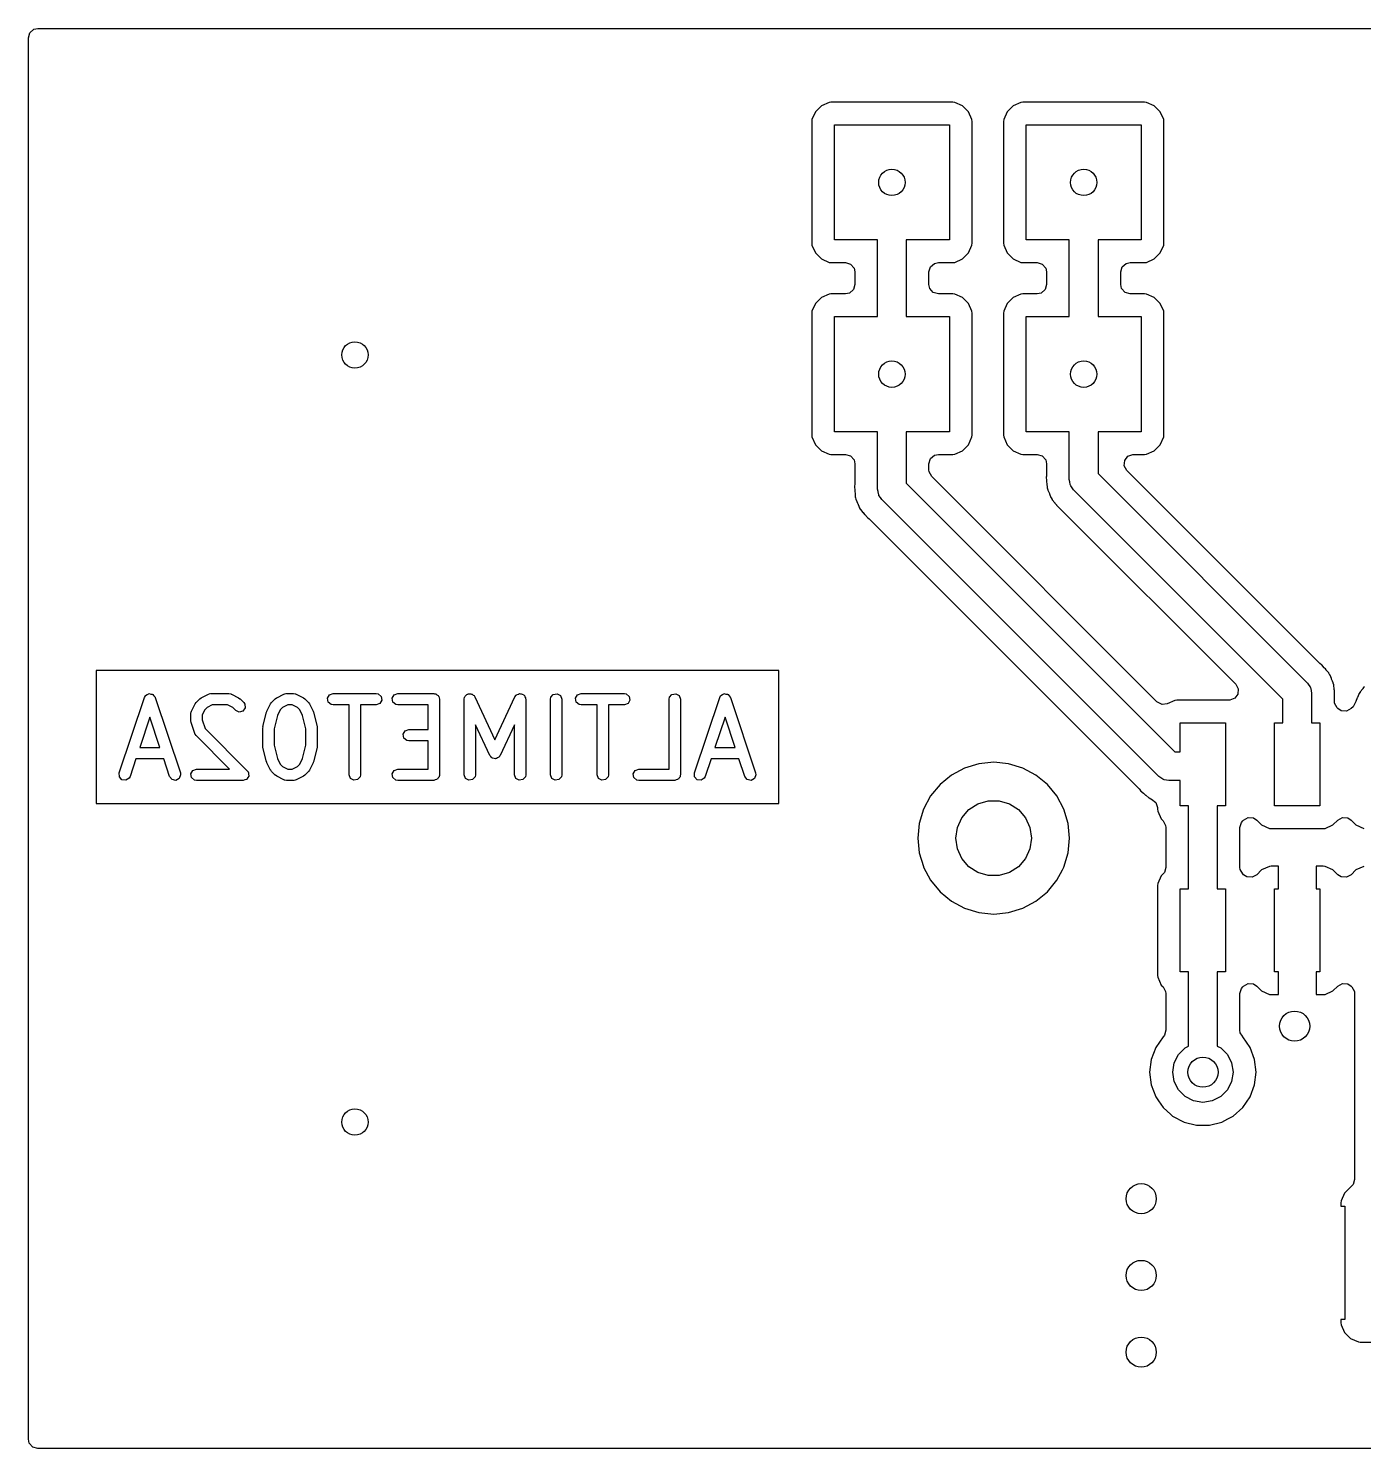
# Model space of a CAD drawing. Extents: x 4.43 to 5.97, y -4.57 to -3.83.
# Drawn here: x 4.43 to 5.126, y -4.57 to -3.83 of the extents above; entities that cross this region are included whole.
import ezdxf

# ---------------------------------------------------------------- set-up
doc = ezdxf.new("R2010")
doc.units = 0
doc.header["$MEASUREMENT"] = 0
doc.layers.add('BLACK', color=7, linetype='CONTINUOUS')

msp = doc.modelspace()

# ---------------------------------------------------------------- linework, layer by layer
at = {"layer": 'BLACK', "linetype": 'CONTINUOUS'}
for p, q in [((4.4297, -3.83459), (4.43048, -3.83195)), ((4.4297, -4.04177), (4.4297, -3.83459)), ((4.43048, -3.83195), (4.43256, -3.83015)), ((4.43256, -3.83015), (4.43459, -3.8297)), ((4.43459, -3.8297), (5.96541, -3.8297)), ((4.84007, -3.8732), (4.83828, -3.87724)), ((4.8432, -3.87007), (4.84007, -3.8732)), ((4.84724, -3.86828), (4.8432, -3.87007)), ((4.84823, -3.86817), (4.84724, -3.86828)), ((4.84724, -3.86828), (4.84724, -3.86828)), ((4.91177, -3.86817), (4.84823, -3.86817)), ((4.84823, -3.86817), (4.84823, -3.86817)), ((4.91276, -3.86828), (4.91177, -3.86817)), ((4.9168, -3.87007), (4.91276, -3.86828)), ((4.91993, -3.8732), (4.9168, -3.87007)), ((4.9168, -3.87007), (4.9168, -3.87007)), ((4.92172, -3.87724), (4.91993, -3.8732)), ((4.94007, -3.8732), (4.93828, -3.87724)), ((4.9432, -3.87007), (4.94007, -3.8732)), ((4.94724, -3.86828), (4.9432, -3.87007)), ((4.94823, -3.86817), (4.94724, -3.86828)), ((4.94724, -3.86828), (4.94724, -3.86828)), ((5.01177, -3.86817), (4.94823, -3.86817)), ((4.94823, -3.86817), (4.94823, -3.86817)), ((5.01276, -3.86828), (5.01177, -3.86817)), ((5.0168, -3.87007), (5.01276, -3.86828)), ((5.01993, -3.8732), (5.0168, -3.87007)), ((5.0168, -3.87007), (5.0168, -3.87007)), ((5.02172, -3.87724), (5.01993, -3.8732)), ((4.83828, -3.87724), (4.83817, -3.87823)), ((4.83817, -3.87823), (4.83817, -3.94177)), ((4.83828, -3.87724), (4.83828, -3.87724)), ((4.85, -3.94), (4.85, -3.88)), ((4.85, -3.88), (4.91, -3.88)), ((4.91, -3.88), (4.91, -3.94)), ((4.92183, -3.87823), (4.92172, -3.87724)), ((4.92172, -3.87724), (4.92172, -3.87724)), ((4.92172, -3.87724), (4.92172, -3.87724)), ((4.92183, -3.94177), (4.92183, -3.87823)), ((4.92183, -3.87823), (4.92183, -3.87823)), ((4.93828, -3.87724), (4.93817, -3.87823)), ((4.93817, -3.87823), (4.93817, -3.94177)), ((4.93828, -3.87724), (4.93828, -3.87724)), ((4.95, -3.94), (4.95, -3.88)), ((4.95, -3.88), (5.01, -3.88)), ((5.01, -3.88), (5.01, -3.94)), ((5.02183, -3.87823), (5.02172, -3.87724)), ((5.02172, -3.87724), (5.02172, -3.87724)), ((5.02172, -3.87724), (5.02172, -3.87724)), ((5.02183, -3.90016), (5.02183, -3.87823)), ((5.02183, -3.87823), (5.02183, -3.87823)), ((5.02183, -3.94177), (5.02183, -3.90016)), ((4.83817, -3.94177), (4.83817, -3.94177)), ((4.83817, -3.94177), (4.83828, -3.94276)), ((4.83828, -3.94276), (4.83828, -3.94276)), ((4.83828, -3.94276), (4.84007, -3.9468)), ((4.84007, -3.9468), (4.84007, -3.9468)), ((4.84007, -3.9468), (4.8432, -3.94993)), ((4.8725, -3.94), (4.85, -3.94)), ((4.8725, -3.98), (4.8725, -3.94)), ((4.91, -3.94), (4.8875, -3.94)), ((4.8875, -3.94), (4.8875, -3.98)), ((4.9168, -3.94993), (4.91993, -3.9468)), ((4.91993, -3.9468), (4.92172, -3.94276)), ((4.92172, -3.94276), (4.92183, -3.94177)), ((4.93817, -3.94177), (4.93817, -3.94177)), ((4.93817, -3.94177), (4.93828, -3.94276)), ((4.93828, -3.94276), (4.93828, -3.94276)), ((4.93828, -3.94276), (4.94007, -3.9468)), ((4.94007, -3.9468), (4.94007, -3.9468)), ((4.94007, -3.9468), (4.9432, -3.94993)), ((4.9725, -3.94), (4.95, -3.94)), ((4.9725, -3.98), (4.9725, -3.94)), ((5.01, -3.94), (4.9875, -3.94)), ((4.9875, -3.94), (4.9875, -3.98)), ((5.0168, -3.94993), (5.01993, -3.9468)), ((5.01993, -3.9468), (5.02172, -3.94276)), ((5.02172, -3.94276), (5.02183, -3.94177)), ((4.8432, -3.94993), (4.84724, -3.95172)), ((4.84724, -3.95172), (4.84823, -3.95183)), ((4.84823, -3.95183), (4.85579, -3.95183)), ((4.85579, -3.95183), (4.85843, -3.95261)), ((4.85843, -3.95261), (4.86023, -3.95468)), ((4.86023, -3.95468), (4.86067, -3.95671)), ((4.89933, -3.95671), (4.90011, -3.95407)), ((4.90011, -3.95407), (4.90218, -3.95227)), ((4.90218, -3.95227), (4.90421, -3.95183)), ((4.90421, -3.95183), (4.91177, -3.95183)), ((4.91177, -3.95183), (4.91276, -3.95172)), ((4.91177, -3.95183), (4.91177, -3.95183)), ((4.91177, -3.95183), (4.91177, -3.95183)), ((4.91177, -3.95183), (4.91177, -3.95183)), ((4.91276, -3.95172), (4.9168, -3.94993)), ((4.91276, -3.95172), (4.91276, -3.95172)), ((4.91276, -3.95172), (4.91276, -3.95172)), ((4.9432, -3.94993), (4.94724, -3.95172)), ((4.94724, -3.95172), (4.94823, -3.95183)), ((4.94823, -3.95183), (4.95579, -3.95183)), ((4.95579, -3.95183), (4.95843, -3.95261)), ((4.95843, -3.95261), (4.96023, -3.95468)), ((4.96023, -3.95468), (4.96067, -3.95671)), ((4.99933, -3.95671), (5.00011, -3.95407)), ((5.00011, -3.95407), (5.00218, -3.95227)), ((5.00218, -3.95227), (5.00421, -3.95183)), ((5.00421, -3.95183), (5.01177, -3.95183)), ((5.01177, -3.95183), (5.01276, -3.95172)), ((5.01177, -3.95183), (5.01177, -3.95183)), ((5.01177, -3.95183), (5.01177, -3.95183)), ((5.01177, -3.95183), (5.01177, -3.95183)), ((5.01276, -3.95172), (5.0168, -3.94993)), ((5.01276, -3.95172), (5.01276, -3.95172)), ((5.01276, -3.95172), (5.01276, -3.95172)), ((4.86067, -3.95671), (4.86067, -3.96329)), ((4.89933, -3.96329), (4.89933, -3.95671)), ((4.96067, -3.95671), (4.96067, -3.96329)), ((4.99933, -3.96329), (4.99933, -3.95671)), ((4.84724, -3.96828), (4.8432, -3.97007)), ((4.84823, -3.96817), (4.84724, -3.96828)), ((4.84724, -3.96828), (4.84724, -3.96828)), ((4.85579, -3.96817), (4.84823, -3.96817)), ((4.84823, -3.96817), (4.84823, -3.96817)), ((4.85782, -3.96773), (4.85579, -3.96817)), ((4.85989, -3.96593), (4.85782, -3.96773)), ((4.86067, -3.96329), (4.85989, -3.96593)), ((4.89977, -3.96532), (4.89933, -3.96329)), ((4.90157, -3.96739), (4.89977, -3.96532)), ((4.90421, -3.96817), (4.90157, -3.96739)), ((4.91177, -3.96817), (4.90421, -3.96817)), ((4.91276, -3.96828), (4.91177, -3.96817)), ((4.91177, -3.96817), (4.91177, -3.96817)), ((4.9168, -3.97007), (4.91276, -3.96828)), ((4.94724, -3.96828), (4.9432, -3.97007)), ((4.94823, -3.96817), (4.94724, -3.96828)), ((4.94724, -3.96828), (4.94724, -3.96828)), ((4.95579, -3.96817), (4.94823, -3.96817)), ((4.94823, -3.96817), (4.94823, -3.96817)), ((4.95782, -3.96773), (4.95579, -3.96817)), ((4.95989, -3.96593), (4.95782, -3.96773)), ((4.96067, -3.96329), (4.95989, -3.96593)), ((4.99977, -3.96532), (4.99933, -3.96329)), ((5.00157, -3.96739), (4.99977, -3.96532)), ((5.00421, -3.96817), (5.00157, -3.96739)), ((5.01177, -3.96817), (5.00421, -3.96817)), ((5.01276, -3.96828), (5.01177, -3.96817)), ((5.01177, -3.96817), (5.01177, -3.96817)), ((5.0168, -3.97007), (5.01276, -3.96828)), ((4.84007, -3.9732), (4.83828, -3.97724)), ((4.8432, -3.97007), (4.84007, -3.9732)), ((4.91993, -3.9732), (4.9168, -3.97007)), ((4.9168, -3.97007), (4.9168, -3.97007)), ((4.92172, -3.97724), (4.91993, -3.9732)), ((4.94007, -3.9732), (4.93828, -3.97724)), ((4.9432, -3.97007), (4.94007, -3.9732)), ((5.01993, -3.9732), (5.0168, -3.97007)), ((5.0168, -3.97007), (5.0168, -3.97007)), ((5.02172, -3.97724), (5.01993, -3.9732)), ((4.83828, -3.97724), (4.83817, -3.97823)), ((4.83817, -3.97823), (4.83817, -4.04177)), ((4.83828, -3.97724), (4.83828, -3.97724)), ((4.85, -4.04), (4.85, -3.98)), ((4.85, -3.98), (4.8725, -3.98)), ((4.8875, -3.98), (4.91, -3.98)), ((4.91, -3.98), (4.91, -4.04)), ((4.92183, -3.97823), (4.92172, -3.97724)), ((4.92172, -3.97724), (4.92172, -3.97724)), ((4.92172, -3.97724), (4.92172, -3.97724)), ((4.92183, -4.04177), (4.92183, -3.97823)), ((4.92183, -3.97823), (4.92183, -3.97823)), ((4.93828, -3.97724), (4.93817, -3.97823)), ((4.93817, -3.97823), (4.93817, -4.04177)), ((4.93828, -3.97724), (4.93828, -3.97724)), ((4.95, -4.04), (4.95, -3.98)), ((4.95, -3.98), (4.9725, -3.98)), ((4.9875, -3.98), (5.01, -3.98)), ((5.01, -3.98), (5.01, -4.04)), ((5.02183, -3.97823), (5.02172, -3.97724)), ((5.02172, -3.97724), (5.02172, -3.97724)), ((5.02172, -3.97724), (5.02172, -3.97724)), ((5.02183, -4.00016), (5.02183, -3.97823)), ((5.02183, -3.97823), (5.02183, -3.97823)), ((5.02183, -4.04177), (5.02183, -4.00016)), ((4.4297, -4.16458), (4.4297, -4.04177)), ((4.83817, -4.04177), (4.83817, -4.04177)), ((4.83817, -4.04177), (4.83828, -4.04276)), ((4.83828, -4.04276), (4.83828, -4.04276)), ((4.83828, -4.04276), (4.84007, -4.0468)), ((4.8725, -4.04), (4.85, -4.04)), ((4.8725, -4.07), (4.8725, -4.04)), ((4.91, -4.04), (4.8875, -4.04)), ((4.8875, -4.04), (4.8875, -4.06689)), ((4.91993, -4.0468), (4.92172, -4.04276)), ((4.92172, -4.04276), (4.92183, -4.04177)), ((4.93817, -4.04177), (4.93817, -4.04177)), ((4.93817, -4.04177), (4.93828, -4.04276)), ((4.93828, -4.04276), (4.93828, -4.04276)), ((4.93828, -4.04276), (4.94007, -4.0468)), ((4.9725, -4.04), (4.95, -4.04)), ((4.9725, -4.065), (4.9725, -4.04)), ((5.01, -4.04), (4.9875, -4.04)), ((4.9875, -4.04), (4.9875, -4.06189)), ((5.01993, -4.0468), (5.02172, -4.04276)), ((5.02172, -4.04276), (5.02183, -4.04177)), ((4.84007, -4.0468), (4.84007, -4.0468)), ((4.84007, -4.0468), (4.8432, -4.04993)), ((4.8432, -4.04993), (4.84724, -4.05172)), ((4.91276, -4.05172), (4.9168, -4.04993)), ((4.9168, -4.04993), (4.91993, -4.0468)), ((4.94007, -4.0468), (4.94007, -4.0468)), ((4.94007, -4.0468), (4.94007, -4.0468)), ((4.94007, -4.0468), (4.9432, -4.04993)), ((4.9432, -4.04993), (4.94724, -4.05172)), ((5.01276, -4.05172), (5.0168, -4.04993)), ((5.0168, -4.04993), (5.01993, -4.0468)), ((4.84724, -4.05172), (4.84823, -4.05183)), ((4.84823, -4.05183), (4.85579, -4.05183)), ((4.85579, -4.05183), (4.85843, -4.05261)), ((4.85843, -4.05261), (4.86023, -4.05468)), ((4.86023, -4.05468), (4.86067, -4.05671)), ((4.86067, -4.05671), (4.86067, -4.0674)), ((4.89933, -4.05671), (4.90011, -4.05407)), ((4.89933, -4.05997), (4.89933, -4.05671)), ((4.90011, -4.05407), (4.90218, -4.05227)), ((4.90218, -4.05227), (4.90421, -4.05183)), ((4.90421, -4.05183), (4.91177, -4.05183)), ((4.91177, -4.05183), (4.91276, -4.05172)), ((4.91177, -4.05183), (4.91177, -4.05183)), ((4.91177, -4.05183), (4.91177, -4.05183)), ((4.91177, -4.05183), (4.91177, -4.05183)), ((4.91276, -4.05172), (4.91276, -4.05172)), ((4.91276, -4.05172), (4.91276, -4.05172)), ((4.94724, -4.05172), (4.94823, -4.05183)), ((4.94823, -4.05183), (4.95579, -4.05183)), ((4.95579, -4.05183), (4.95843, -4.05261)), ((4.95843, -4.05261), (4.96023, -4.05468)), ((4.96023, -4.05468), (4.96067, -4.05671)), ((4.96067, -4.05671), (4.96067, -4.0624)), ((5.00118, -4.05775), (5.00138, -4.05501)), ((5.0025, -4.06016), (5.00118, -4.05775)), ((5.00138, -4.05501), (5.00303, -4.0528)), ((5.00303, -4.0528), (5.00561, -4.05184)), ((5.00561, -4.05184), (5.00595, -4.05183)), ((5.00595, -4.05183), (5.01177, -4.05183)), ((5.01177, -4.05183), (5.01276, -4.05172)), ((5.01177, -4.05183), (5.01177, -4.05183)), ((5.01177, -4.05183), (5.01177, -4.05183)), ((5.01177, -4.05183), (5.01177, -4.05183)), ((5.01276, -4.05172), (5.01276, -4.05172)), ((5.01276, -4.05172), (5.01276, -4.05172)), ((4.89944, -4.06101), (4.89933, -4.05997)), ((4.90076, -4.06342), (4.89944, -4.06101)), ((5.0182, -4.18086), (4.90076, -4.06342)), ((4.96056, -4.06343), (4.96052, -4.06361)), ((4.96052, -4.06361), (4.96052, -4.06361)), ((4.96052, -4.06361), (4.96052, -4.06361)), ((4.96052, -4.06361), (4.96066, -4.0656)), ((4.96067, -4.0624), (4.96056, -4.06343)), ((4.96066, -4.0656), (4.96067, -4.06578)), ((4.96067, -4.06578), (4.96067, -4.06638)), ((4.97278, -4.06623), (4.9725, -4.065)), ((4.9875, -4.06189), (5.0967, -4.17109)), ((5.10322, -4.16088), (5.0025, -4.06016)), ((4.86056, -4.06843), (4.86052, -4.06861)), ((4.86052, -4.06861), (4.86052, -4.06861)), ((4.86052, -4.06861), (4.86052, -4.06861)), ((4.86052, -4.06861), (4.86066, -4.0706)), ((4.86067, -4.0674), (4.86056, -4.06843)), ((4.86066, -4.0706), (4.86067, -4.07078)), ((4.86067, -4.07078), (4.86067, -4.07138)), ((4.86067, -4.07138), (4.86067, -4.07138)), ((4.86067, -4.07138), (4.86076, -4.07198)), ((4.86076, -4.07198), (4.86077, -4.07215)), ((4.86077, -4.07215), (4.86092, -4.07415)), ((4.87278, -4.07123), (4.8725, -4.07)), ((4.87292, -4.07248), (4.87278, -4.07123)), ((4.87315, -4.07284), (4.87292, -4.07248)), ((4.87324, -4.07325), (4.87315, -4.07284)), ((4.87403, -4.07424), (4.87324, -4.07325)), ((4.8875, -4.06689), (5.02757, -4.20696)), ((4.96067, -4.06638), (4.96067, -4.06638)), ((4.96067, -4.06638), (4.96076, -4.06698)), ((4.96076, -4.06698), (4.96077, -4.06715)), ((4.96077, -4.06715), (4.96092, -4.06915)), ((4.96092, -4.06915), (4.96092, -4.06915)), ((4.96092, -4.06915), (4.96098, -4.06932)), ((4.96098, -4.06932), (4.96124, -4.07033)), ((4.96124, -4.07033), (4.96126, -4.0705)), ((4.96126, -4.0705), (4.96209, -4.07232)), ((4.96209, -4.07232), (4.96216, -4.07248)), ((4.96216, -4.07248), (4.96286, -4.07436)), ((4.97292, -4.06748), (4.97278, -4.06623)), ((4.97315, -4.06784), (4.97292, -4.06748)), ((4.97324, -4.06825), (4.97315, -4.06784)), ((4.97403, -4.06924), (4.97324, -4.06825)), ((4.9747, -4.0703), (4.97403, -4.06924)), ((5.08389, -4.1795), (4.9747, -4.0703)), ((4.86092, -4.07415), (4.86092, -4.07415)), ((4.86092, -4.07415), (4.86098, -4.07432)), ((4.86098, -4.07432), (4.86124, -4.07533)), ((4.86124, -4.07533), (4.86126, -4.0755)), ((4.86126, -4.0755), (4.86126, -4.0755)), ((4.86126, -4.0755), (4.86126, -4.0755)), ((4.86126, -4.0755), (4.86129, -4.07556)), ((4.86129, -4.07556), (4.86209, -4.07732)), ((4.86209, -4.07732), (4.86216, -4.07748)), ((4.86216, -4.07748), (4.86286, -4.07936)), ((4.86286, -4.07936), (4.86286, -4.07936)), ((4.86286, -4.07936), (4.86296, -4.0795)), ((4.86296, -4.0795), (4.8635, -4.0804)), ((4.8635, -4.0804), (4.86357, -4.08056)), ((4.86357, -4.08056), (4.86488, -4.08207)), ((4.8747, -4.0753), (4.87403, -4.07424)), ((5.01916, -4.21977), (4.8747, -4.0753)), ((4.96286, -4.07436), (4.96286, -4.07436)), ((4.96286, -4.07436), (4.96296, -4.0745)), ((4.96296, -4.0745), (4.9635, -4.0754)), ((4.9635, -4.0754), (4.96357, -4.07556)), ((4.96357, -4.07556), (4.96488, -4.07707)), ((4.96488, -4.07707), (4.96499, -4.07721)), ((4.96499, -4.07721), (4.96535, -4.07769)), ((4.96535, -4.07769), (4.96535, -4.07769)), ((4.96535, -4.07769), (4.96578, -4.07812)), ((4.96578, -4.07812), (4.9659, -4.07825)), ((4.9659, -4.07825), (4.96721, -4.07976)), ((4.96721, -4.07976), (4.96721, -4.07976)), ((4.96721, -4.07976), (4.96736, -4.07985)), ((4.96736, -4.07985), (4.96817, -4.08051)), ((4.96817, -4.08051), (5.05932, -4.17166)), ((4.86488, -4.08207), (4.86499, -4.08221)), ((4.86499, -4.08221), (4.86535, -4.08269)), ((4.86535, -4.08269), (4.86535, -4.08269)), ((4.86535, -4.08269), (4.86578, -4.08312)), ((4.86578, -4.08312), (4.8659, -4.08325)), ((4.8659, -4.08325), (4.86721, -4.08476)), ((4.86721, -4.08476), (4.86721, -4.08476)), ((4.86721, -4.08476), (4.86736, -4.08485)), ((4.86736, -4.08485), (4.86817, -4.08551)), ((4.86817, -4.08551), (5.00895, -4.22629)), ((5.10403, -4.16154), (5.10322, -4.16088)), ((5.10418, -4.16163), (5.10403, -4.16154)), ((5.10549, -4.16315), (5.10418, -4.16163)), ((5.10418, -4.16163), (5.10418, -4.16163)), ((4.4297, -4.25197), (4.4297, -4.16458)), ((4.82108, -4.16458), (4.4651, -4.16458)), ((4.4651, -4.16458), (4.4651, -4.23387)), ((4.82108, -4.23387), (4.82108, -4.16458)), ((5.10561, -4.16327), (5.10549, -4.16315)), ((5.10604, -4.1637), (5.10561, -4.16327)), ((5.1064, -4.16419), (5.10604, -4.1637)), ((5.10651, -4.16432), (5.1064, -4.16419)), ((5.10782, -4.16584), (5.10651, -4.16432)), ((5.1079, -4.166), (5.10782, -4.16584)), ((5.10782, -4.16584), (5.10782, -4.16584)), ((5.10843, -4.16689), (5.1079, -4.166)), ((5.10853, -4.16703), (5.10843, -4.16689)), ((5.10916, -4.16872), (5.10853, -4.16703)), ((5.10853, -4.16703), (5.10853, -4.16703)), ((5.10923, -4.16891), (5.10916, -4.16872)), ((5.1093, -4.16907), (5.10923, -4.16891)), ((5.10974, -4.17004), (5.1093, -4.16907)), ((4.49163, -4.17713), (4.49243, -4.17664)), ((4.49243, -4.17664), (4.49251, -4.17666)), ((4.49251, -4.17666), (4.49259, -4.17662)), ((4.49259, -4.17662), (4.4935, -4.1768)), ((4.4935, -4.1768), (4.49442, -4.17694)), ((4.49442, -4.17694), (4.49448, -4.177)), ((4.51982, -4.17877), (4.52357, -4.1769)), ((4.52357, -4.1769), (4.52455, -4.1766)), ((4.52455, -4.1766), (4.52472, -4.17664)), ((4.52472, -4.17664), (4.52489, -4.17658)), ((4.52489, -4.17658), (4.53426, -4.17658)), ((4.53426, -4.17658), (4.53527, -4.17676)), ((4.53527, -4.17676), (4.53541, -4.17687)), ((4.53541, -4.17687), (4.53558, -4.1769)), ((4.53558, -4.1769), (4.53933, -4.17877)), ((4.55919, -4.17877), (4.56294, -4.1769)), ((4.56294, -4.1769), (4.56392, -4.1766)), ((4.56392, -4.1766), (4.56409, -4.17664)), ((4.56409, -4.17664), (4.56426, -4.17658)), ((4.56426, -4.17658), (4.56801, -4.17658)), ((4.56801, -4.17658), (4.56902, -4.17676)), ((4.56902, -4.17676), (4.56915, -4.17687)), ((4.56915, -4.17687), (4.56933, -4.1769)), ((4.56933, -4.1769), (4.57308, -4.17877)), ((4.58673, -4.17727), (4.58863, -4.17658)), ((4.58863, -4.17658), (4.61113, -4.17658)), ((4.61113, -4.17658), (4.61214, -4.17676)), ((4.61214, -4.17676), (4.61369, -4.17806)), ((4.62048, -4.17727), (4.62238, -4.17658)), ((4.62238, -4.17658), (4.64113, -4.17658)), ((4.64113, -4.17658), (4.64151, -4.17665)), ((4.64151, -4.17665), (4.64164, -4.17663)), ((4.64164, -4.17663), (4.64175, -4.17669)), ((4.64175, -4.17669), (4.64214, -4.17676)), ((4.64214, -4.17676), (4.64272, -4.17725)), ((4.65798, -4.17747), (4.6584, -4.17698)), ((4.6584, -4.17698), (4.65878, -4.17691)), ((4.65878, -4.17691), (4.65911, -4.17668)), ((4.65911, -4.17668), (4.65975, -4.17674)), ((4.65975, -4.17674), (4.66039, -4.17663)), ((4.66039, -4.17663), (4.66073, -4.17683)), ((4.66073, -4.17683), (4.66112, -4.17686)), ((4.66112, -4.17686), (4.66158, -4.17732)), ((4.68439, -4.17728), (4.68464, -4.17698)), ((4.68464, -4.17698), (4.68528, -4.17687)), ((4.68528, -4.17687), (4.68586, -4.17659)), ((4.68586, -4.17659), (4.68624, -4.1767)), ((4.68624, -4.1767), (4.68663, -4.17663)), ((4.68663, -4.17663), (4.68719, -4.17695)), ((4.68719, -4.17695), (4.68781, -4.17712)), ((4.70209, -4.17853), (4.70339, -4.17698)), ((4.70339, -4.17698), (4.70538, -4.17663)), ((4.70538, -4.17663), (4.70713, -4.17764)), ((4.71609, -4.17727), (4.71799, -4.17658)), ((4.71799, -4.17658), (4.74049, -4.17658)), ((4.74049, -4.17658), (4.7415, -4.17676)), ((4.7415, -4.17676), (4.74304, -4.17806)), ((4.76396, -4.17853), (4.76526, -4.17698)), ((4.76526, -4.17698), (4.76725, -4.17663)), ((4.76725, -4.17663), (4.769, -4.17764)), ((4.79159, -4.17713), (4.79239, -4.17664)), ((4.79239, -4.17664), (4.79247, -4.17666)), ((4.79247, -4.17666), (4.79255, -4.17662)), ((4.79255, -4.17662), (4.79346, -4.1768)), ((4.79346, -4.1768), (4.79439, -4.17694)), ((4.79439, -4.17694), (4.79444, -4.177)), ((5.06045, -4.17682), (5.0588, -4.17902)), ((5.05932, -4.17166), (5.06064, -4.17408)), ((5.06064, -4.17408), (5.06045, -4.17682)), ((5.0967, -4.17109), (5.09737, -4.17216)), ((5.09737, -4.17216), (5.09815, -4.17314)), ((5.09815, -4.17314), (5.09825, -4.17356)), ((5.09825, -4.17356), (5.09847, -4.17392)), ((5.09847, -4.17392), (5.09861, -4.17517)), ((5.09861, -4.17517), (5.09889, -4.17639)), ((5.09889, -4.17639), (5.09889, -4.19183)), ((5.11013, -4.17089), (5.10974, -4.17004)), ((5.11016, -4.17107), (5.11013, -4.17089)), ((5.11013, -4.17089), (5.11013, -4.17089)), ((5.11042, -4.17208), (5.11016, -4.17107)), ((5.11048, -4.17224), (5.11042, -4.17208)), ((5.11062, -4.17424), (5.11048, -4.17224)), ((5.11064, -4.17441), (5.11062, -4.17424)), ((5.11072, -4.17501), (5.11064, -4.17441)), ((5.11072, -4.17562), (5.11072, -4.17501)), ((5.11072, -4.17501), (5.11072, -4.17501)), ((5.11073, -4.17579), (5.11072, -4.17562)), ((5.11087, -4.17779), (5.11073, -4.17579)), ((5.12347, -4.17681), (5.12277, -4.17868)), ((5.12357, -4.17666), (5.12347, -4.17681)), ((5.1241, -4.17577), (5.12357, -4.17666)), ((5.12418, -4.17561), (5.1241, -4.17577)), ((5.12549, -4.17409), (5.12418, -4.17561)), ((5.12418, -4.17561), (5.12418, -4.17561)), ((5.1256, -4.17396), (5.12549, -4.17409)), ((5.12596, -4.17347), (5.1256, -4.17396)), ((5.12639, -4.17305), (5.12596, -4.17347)), ((5.12596, -4.17347), (5.12596, -4.17347)), ((4.47709, -4.21797), (4.49022, -4.1786)), ((4.49022, -4.1786), (4.49071, -4.1777)), ((4.49071, -4.1777), (4.49078, -4.17766)), ((4.49078, -4.17766), (4.49081, -4.17758)), ((4.49081, -4.17758), (4.49163, -4.17713)), ((4.49448, -4.177), (4.49456, -4.17702)), ((4.49456, -4.17702), (4.49514, -4.17775)), ((4.49514, -4.17775), (4.49576, -4.17845)), ((4.49576, -4.17845), (4.49577, -4.17854)), ((4.49577, -4.17854), (4.49582, -4.1786)), ((4.49582, -4.1786), (4.50894, -4.21797)), ((4.51475, -4.18571), (4.51662, -4.18197)), ((4.51662, -4.18197), (4.51715, -4.18126)), ((4.51715, -4.18126), (4.51718, -4.1812)), ((4.51718, -4.1812), (4.51905, -4.17932)), ((4.51905, -4.17932), (4.51978, -4.17882)), ((4.51978, -4.17882), (4.51982, -4.17877)), ((4.52289, -4.18384), (4.52169, -4.18503)), ((4.52559, -4.18249), (4.52289, -4.18384)), ((4.53357, -4.18249), (4.52559, -4.18249)), ((4.53626, -4.18384), (4.53357, -4.18249)), ((4.5378, -4.18537), (4.53626, -4.18384)), ((4.53933, -4.17877), (4.54004, -4.1793)), ((4.54004, -4.1793), (4.5401, -4.17932)), ((4.5401, -4.17932), (4.54198, -4.1812)), ((4.54274, -4.18405), (4.54158, -4.1857)), ((4.54198, -4.1812), (4.54256, -4.18204)), ((4.54256, -4.18204), (4.54274, -4.18405)), ((4.55412, -4.18571), (4.55599, -4.18197)), ((4.55599, -4.18197), (4.55652, -4.18126)), ((4.55652, -4.18126), (4.55655, -4.1812)), ((4.55655, -4.1812), (4.55842, -4.17932)), ((4.55842, -4.17932), (4.55915, -4.17882)), ((4.55915, -4.17882), (4.55919, -4.17877)), ((4.56226, -4.18384), (4.56106, -4.18503)), ((4.56496, -4.18249), (4.56226, -4.18384)), ((4.56731, -4.18249), (4.56496, -4.18249)), ((4.57001, -4.18384), (4.56731, -4.18249)), ((4.57121, -4.18503), (4.57001, -4.18384)), ((4.57308, -4.17877), (4.57379, -4.1793)), ((4.57379, -4.1793), (4.57385, -4.17932)), ((4.57385, -4.17932), (4.57572, -4.1812)), ((4.57572, -4.1812), (4.57623, -4.18192)), ((4.57623, -4.18192), (4.57627, -4.18197)), ((4.57627, -4.18197), (4.57815, -4.18571)), ((4.58572, -4.17902), (4.58673, -4.17727)), ((4.58607, -4.18101), (4.58572, -4.17902)), ((4.58762, -4.18231), (4.58607, -4.18101)), ((4.58863, -4.18249), (4.58762, -4.18231)), ((4.59693, -4.18249), (4.58863, -4.18249)), ((4.59693, -4.21891), (4.59693, -4.18249)), ((4.61113, -4.18249), (4.60283, -4.18249)), ((4.60283, -4.18249), (4.60283, -4.21891)), ((4.61303, -4.1818), (4.61113, -4.18249)), ((4.61404, -4.18005), (4.61303, -4.1818)), ((4.61369, -4.17806), (4.61404, -4.18005)), ((4.61947, -4.17902), (4.62048, -4.17727)), ((4.61982, -4.18101), (4.61947, -4.17902)), ((4.62137, -4.18231), (4.61982, -4.18101)), ((4.62238, -4.18249), (4.62137, -4.18231)), ((4.63817, -4.18249), (4.62238, -4.18249)), ((4.63817, -4.19533), (4.63817, -4.18249)), ((4.64272, -4.17725), (4.64339, -4.17764)), ((4.64339, -4.17764), (4.64348, -4.17789)), ((4.64348, -4.17789), (4.64368, -4.17806)), ((4.64368, -4.17806), (4.64382, -4.17882)), ((4.64382, -4.17882), (4.64408, -4.17954)), ((4.64408, -4.17954), (4.64408, -4.21891)), ((4.65692, -4.17954), (4.6571, -4.17853)), ((4.65692, -4.21891), (4.65692, -4.17954)), ((4.6571, -4.17853), (4.65735, -4.17822)), ((4.65735, -4.17822), (4.65745, -4.17784)), ((4.65745, -4.17784), (4.65798, -4.17747)), ((4.66158, -4.17732), (4.66213, -4.17764)), ((4.66213, -4.17764), (4.66227, -4.17801)), ((4.66227, -4.17801), (4.66255, -4.17829)), ((4.66255, -4.17829), (4.673, -4.20068)), ((4.673, -4.20068), (4.68344, -4.17829)), ((4.68344, -4.17829), (4.68403, -4.17745)), ((4.68403, -4.17745), (4.68439, -4.17728)), ((4.68781, -4.17712), (4.68804, -4.17744)), ((4.68804, -4.17744), (4.68838, -4.17764)), ((4.68838, -4.17764), (4.6886, -4.17824)), ((4.6886, -4.17824), (4.68897, -4.17877)), ((4.68897, -4.17877), (4.68894, -4.17917)), ((4.68894, -4.17917), (4.68907, -4.17954)), ((4.68907, -4.17954), (4.68907, -4.21891)), ((4.70191, -4.17954), (4.70209, -4.17853)), ((4.70191, -4.21891), (4.70191, -4.17954)), ((4.70713, -4.17764), (4.70782, -4.17954)), ((4.70782, -4.17954), (4.70782, -4.21891)), ((4.71508, -4.17902), (4.71609, -4.17727)), ((4.71543, -4.18101), (4.71508, -4.17902)), ((4.71698, -4.18231), (4.71543, -4.18101)), ((4.71799, -4.18249), (4.71698, -4.18231)), ((4.72629, -4.18249), (4.71799, -4.18249)), ((4.72629, -4.21891), (4.72629, -4.18249)), ((4.74049, -4.18249), (4.73219, -4.18249)), ((4.73219, -4.18249), (4.73219, -4.21891)), ((4.74239, -4.1818), (4.74049, -4.18249)), ((4.7434, -4.18005), (4.74239, -4.1818)), ((4.74304, -4.17806), (4.7434, -4.18005)), ((4.76378, -4.17954), (4.76396, -4.17853)), ((4.76378, -4.21595), (4.76378, -4.17954)), ((4.769, -4.17764), (4.76969, -4.17954)), ((4.76969, -4.17954), (4.76969, -4.21891)), ((4.77706, -4.21797), (4.79018, -4.1786)), ((4.79018, -4.1786), (4.79067, -4.1777)), ((4.79067, -4.1777), (4.79074, -4.17766)), ((4.79074, -4.17766), (4.79077, -4.17758)), ((4.79077, -4.17758), (4.79159, -4.17713)), ((4.79444, -4.177), (4.79453, -4.17702)), ((4.79453, -4.17702), (4.79511, -4.17775)), ((4.79511, -4.17775), (4.79573, -4.17845)), ((4.79573, -4.17845), (4.79573, -4.17854)), ((4.79573, -4.17854), (4.79578, -4.1786)), ((4.79578, -4.1786), (4.80891, -4.21797)), ((5.01841, -4.18106), (5.0182, -4.18086)), ((5.02089, -4.18223), (5.01841, -4.18106)), ((5.02362, -4.18187), (5.02089, -4.18223)), ((5.02761, -4.18011), (5.02362, -4.18187)), ((5.0286, -4.18), (5.02761, -4.18011)), ((5.02761, -4.18011), (5.02761, -4.18011)), ((5.05587, -4.18), (5.0286, -4.18)), ((5.0286, -4.18), (5.0286, -4.18)), ((5.05622, -4.17998), (5.05587, -4.18)), ((5.0588, -4.17902), (5.05622, -4.17998)), ((5.08389, -4.19183), (5.08389, -4.1795)), ((5.11072, -4.179), (5.11084, -4.17796)), ((5.11072, -4.18059), (5.11072, -4.179)), ((5.11084, -4.18163), (5.11072, -4.18059)), ((5.11084, -4.17796), (5.11087, -4.17779)), ((5.11215, -4.18405), (5.11084, -4.18163)), ((5.11087, -4.17779), (5.11087, -4.17779)), ((5.11255, -4.18444), (5.11215, -4.18405)), ((5.12049, -4.1834), (5.11945, -4.18444)), ((5.12073, -4.18315), (5.12049, -4.1834)), ((5.12172, -4.18098), (5.12073, -4.18315)), ((5.12177, -4.181), (5.12172, -4.18098)), ((5.12187, -4.18066), (5.12177, -4.181)), ((5.1227, -4.17884), (5.12187, -4.18066)), ((5.12277, -4.17868), (5.1227, -4.17884)), ((4.49302, -4.18887), (4.48774, -4.2047)), ((4.4983, -4.2047), (4.49302, -4.18887)), ((4.51444, -4.18704), (4.51462, -4.18603)), ((4.51444, -4.19078), (4.51444, -4.18704)), ((4.51446, -4.19085), (4.51444, -4.19078)), ((4.51459, -4.19172), (4.51446, -4.19085)), ((4.51646, -4.19734), (4.51459, -4.19172)), ((4.51462, -4.18603), (4.51473, -4.18589)), ((4.51473, -4.18589), (4.51475, -4.18571)), ((4.52169, -4.18503), (4.52034, -4.18773)), ((4.52034, -4.18773), (4.52034, -4.19031)), ((4.52034, -4.19031), (4.52185, -4.19481)), ((4.53963, -4.18623), (4.5378, -4.18537)), ((4.54158, -4.1857), (4.53963, -4.18623)), ((4.55202, -4.19382), (4.5539, -4.18632)), ((4.5539, -4.18632), (4.5541, -4.18585)), ((4.5541, -4.18585), (4.55412, -4.18571)), ((4.55955, -4.18807), (4.55784, -4.1949)), ((4.56106, -4.18503), (4.55955, -4.18807)), ((4.57272, -4.18807), (4.57121, -4.18503)), ((4.57443, -4.1949), (4.57272, -4.18807)), ((4.57815, -4.18571), (4.57829, -4.1862)), ((4.57829, -4.1862), (4.57837, -4.18632)), ((4.57837, -4.18632), (4.58025, -4.19382)), ((4.79298, -4.18887), (4.7877, -4.2047)), ((4.79826, -4.2047), (4.79298, -4.18887)), ((5.11429, -4.18556), (5.11255, -4.18444)), ((5.11704, -4.18576), (5.11429, -4.18556)), ((5.11945, -4.18444), (5.11704, -4.18576)), ((4.51657, -4.19748), (4.51646, -4.19734)), ((4.51659, -4.19766), (4.51657, -4.19748)), ((4.51718, -4.1985), (4.51659, -4.19766)), ((4.53463, -4.21595), (4.51718, -4.1985)), ((4.52185, -4.19481), (4.54385, -4.21682)), ((4.55193, -4.19453), (4.55204, -4.19395)), ((4.55193, -4.20391), (4.55193, -4.19453)), ((4.55204, -4.19395), (4.55202, -4.19382)), ((4.55784, -4.1949), (4.55784, -4.20354)), ((4.57443, -4.20354), (4.57443, -4.1949)), ((4.58025, -4.19382), (4.58029, -4.19441)), ((4.58029, -4.19441), (4.58034, -4.19453)), ((4.58034, -4.19453), (4.58034, -4.20391)), ((4.62509, -4.19777), (4.6261, -4.19602)), ((4.62544, -4.19976), (4.62509, -4.19777)), ((4.6261, -4.19602), (4.628, -4.19533)), ((4.628, -4.19533), (4.63817, -4.19533)), ((4.67032, -4.20891), (4.66283, -4.19285)), ((4.66283, -4.19285), (4.66283, -4.21891)), ((4.68317, -4.19285), (4.67567, -4.20891)), ((4.68317, -4.21891), (4.68317, -4.19285)), ((5.03037, -4.20696), (5.03037, -4.19183)), ((5.03037, -4.19183), (5.05399, -4.19183)), ((5.05399, -4.19183), (5.05399, -4.23513)), ((5.07958, -4.23513), (5.07958, -4.19183)), ((5.07958, -4.19183), (5.08389, -4.19183)), ((5.09889, -4.19183), (5.1032, -4.19183)), ((5.1032, -4.19183), (5.1032, -4.23513)), ((4.48774, -4.2047), (4.4983, -4.2047)), ((4.55198, -4.20404), (4.55193, -4.20391)), ((4.55202, -4.20462), (4.55198, -4.20404)), ((4.5539, -4.21212), (4.55202, -4.20462)), ((4.55784, -4.20354), (4.55955, -4.21038)), ((4.57272, -4.21038), (4.57443, -4.20354)), ((4.58025, -4.20462), (4.57837, -4.21212)), ((4.58034, -4.20391), (4.58023, -4.20449)), ((4.58023, -4.20449), (4.58025, -4.20462)), ((4.62699, -4.20106), (4.62544, -4.19976)), ((4.628, -4.20124), (4.62699, -4.20106)), ((4.63817, -4.20124), (4.628, -4.20124)), ((4.63817, -4.21595), (4.63817, -4.20124)), ((4.7877, -4.2047), (4.79826, -4.2047)), ((4.48577, -4.21061), (4.4827, -4.21984)), ((4.50026, -4.21061), (4.48577, -4.21061)), ((4.50334, -4.21984), (4.50026, -4.21061)), ((4.55397, -4.21224), (4.5539, -4.21212)), ((4.55412, -4.21273), (4.55397, -4.21224)), ((4.55599, -4.21648), (4.55412, -4.21273)), ((4.55955, -4.21038), (4.56106, -4.21341)), ((4.56106, -4.21341), (4.56226, -4.2146)), ((4.57001, -4.2146), (4.57121, -4.21341)), ((4.57121, -4.21341), (4.57272, -4.21038)), ((4.57815, -4.21273), (4.57627, -4.21648)), ((4.57817, -4.21259), (4.57815, -4.21273)), ((4.57837, -4.21212), (4.57817, -4.21259)), ((4.67086, -4.20945), (4.67032, -4.20891)), ((4.6713, -4.21008), (4.67086, -4.20945)), ((4.67156, -4.21015), (4.6713, -4.21008)), ((4.67175, -4.21033), (4.67156, -4.21015)), ((4.67251, -4.2104), (4.67175, -4.21033)), ((4.67325, -4.2106), (4.67251, -4.2104)), ((4.67349, -4.21049), (4.67325, -4.2106)), ((4.67376, -4.21051), (4.67349, -4.21049)), ((4.67439, -4.21007), (4.67376, -4.21051)), ((4.67508, -4.20975), (4.67439, -4.21007)), ((4.67531, -4.20943), (4.67508, -4.20975)), ((4.67542, -4.20935), (4.67531, -4.20943)), ((4.67545, -4.20922), (4.67542, -4.20935)), ((4.67567, -4.20891), (4.67545, -4.20922)), ((4.78574, -4.21061), (4.78266, -4.21984)), ((4.80023, -4.21061), (4.78574, -4.21061)), ((4.8033, -4.21984), (4.80023, -4.21061)), ((4.92535, -4.21315), (4.91792, -4.2154)), ((4.93307, -4.21239), (4.92535, -4.21315)), ((4.94079, -4.21315), (4.93307, -4.21239)), ((4.94822, -4.2154), (4.94079, -4.21315)), ((4.94079, -4.21315), (4.94079, -4.21315)), ((5.02757, -4.20696), (5.03037, -4.20696)), ((4.47715, -4.21999), (4.47709, -4.21797)), ((4.47849, -4.2215), (4.47715, -4.21999)), ((4.48221, -4.22074), (4.48049, -4.2218)), ((4.4827, -4.21984), (4.48221, -4.22074)), ((4.5046, -4.22142), (4.50334, -4.21984)), ((4.50835, -4.22087), (4.50658, -4.22183)), ((4.50909, -4.21899), (4.50835, -4.22087)), ((4.50894, -4.21797), (4.50909, -4.21899)), ((4.51448, -4.21839), (4.51549, -4.21664)), ((4.51483, -4.22038), (4.51448, -4.21839)), ((4.51638, -4.22168), (4.51483, -4.22038)), ((4.51549, -4.21664), (4.51739, -4.21595)), ((4.51739, -4.21595), (4.53463, -4.21595)), ((4.54346, -4.22133), (4.5426, -4.22156)), ((4.54353, -4.22121), (4.54346, -4.22133)), ((4.54366, -4.22117), (4.54353, -4.22121)), ((4.5441, -4.2204), (4.54366, -4.22117)), ((4.54385, -4.21682), (4.54422, -4.21735)), ((4.54461, -4.21967), (4.5441, -4.2204)), ((4.54422, -4.21735), (4.54432, -4.21743)), ((4.54432, -4.21743), (4.54433, -4.21751)), ((4.54433, -4.21751), (4.54444, -4.21766)), ((4.54444, -4.21766), (4.54452, -4.21854)), ((4.54452, -4.21854), (4.54467, -4.21942)), ((4.54467, -4.21942), (4.5446, -4.21954)), ((4.5446, -4.21954), (4.54461, -4.21967)), ((4.55604, -4.21652), (4.55599, -4.21648)), ((4.55655, -4.21724), (4.55604, -4.21652)), ((4.55842, -4.21912), (4.55655, -4.21724)), ((4.55848, -4.21915), (4.55842, -4.21912)), ((4.55919, -4.21967), (4.55848, -4.21915)), ((4.56294, -4.22155), (4.55919, -4.21967)), ((4.56226, -4.2146), (4.56496, -4.21595)), ((4.56496, -4.21595), (4.56731, -4.21595)), ((4.56731, -4.21595), (4.57001, -4.2146)), ((4.57308, -4.21967), (4.56933, -4.22155)), ((4.57312, -4.21963), (4.57308, -4.21967)), ((4.57385, -4.21912), (4.57312, -4.21963)), ((4.57572, -4.21724), (4.57385, -4.21912)), ((4.57575, -4.21719), (4.57572, -4.21724)), ((4.57627, -4.21648), (4.57575, -4.21719)), ((4.59762, -4.2208), (4.59693, -4.21891)), ((4.59937, -4.22181), (4.59762, -4.2208)), ((4.60266, -4.21992), (4.60136, -4.22146)), ((4.60283, -4.21891), (4.60266, -4.21992)), ((4.61947, -4.21839), (4.62048, -4.21664)), ((4.61982, -4.22038), (4.61947, -4.21839)), ((4.62137, -4.22168), (4.61982, -4.22038)), ((4.62048, -4.21664), (4.62238, -4.21595)), ((4.62238, -4.21595), (4.63817, -4.21595)), ((4.64277, -4.22126), (4.6426, -4.22146)), ((4.64302, -4.22117), (4.64277, -4.22126)), ((4.64341, -4.2205), (4.64302, -4.22117)), ((4.6439, -4.21992), (4.64341, -4.2205)), ((4.64397, -4.21953), (4.6439, -4.21992)), ((4.64403, -4.21942), (4.64397, -4.21953)), ((4.64408, -4.21891), (4.64401, -4.21929)), ((4.64401, -4.21929), (4.64403, -4.21942)), ((4.65761, -4.2208), (4.65692, -4.21891)), ((4.65936, -4.22181), (4.65761, -4.2208)), ((4.66265, -4.21992), (4.66135, -4.22146)), ((4.66283, -4.21891), (4.66265, -4.21992)), ((4.68386, -4.2208), (4.68317, -4.21891)), ((4.68561, -4.22181), (4.68386, -4.2208)), ((4.68889, -4.21992), (4.6876, -4.22146)), ((4.68907, -4.21891), (4.68889, -4.21992)), ((4.70261, -4.2208), (4.70191, -4.21891)), ((4.70435, -4.22181), (4.70261, -4.2208)), ((4.70764, -4.21992), (4.70634, -4.22146)), ((4.70782, -4.21891), (4.70764, -4.21992)), ((4.72698, -4.2208), (4.72629, -4.21891)), ((4.72873, -4.22181), (4.72698, -4.2208)), ((4.73201, -4.21992), (4.73072, -4.22146)), ((4.73219, -4.21891), (4.73201, -4.21992)), ((4.74508, -4.21839), (4.74609, -4.21664)), ((4.74543, -4.22038), (4.74508, -4.21839)), ((4.74698, -4.22168), (4.74543, -4.22038)), ((4.74609, -4.21664), (4.74799, -4.21595)), ((4.74799, -4.21595), (4.76378, -4.21595)), ((4.76838, -4.22126), (4.76821, -4.22146)), ((4.76863, -4.22117), (4.76838, -4.22126)), ((4.76902, -4.2205), (4.76863, -4.22117)), ((4.76951, -4.21992), (4.76902, -4.2205)), ((4.76958, -4.21953), (4.76951, -4.21992)), ((4.76964, -4.21942), (4.76958, -4.21953)), ((4.76969, -4.21891), (4.76962, -4.21929)), ((4.76962, -4.21929), (4.76964, -4.21942)), ((4.77711, -4.21999), (4.77706, -4.21797)), ((4.77845, -4.2215), (4.77711, -4.21999)), ((4.78217, -4.22074), (4.78045, -4.2218)), ((4.78266, -4.21984), (4.78217, -4.22074)), ((4.80456, -4.22142), (4.8033, -4.21984)), ((4.80831, -4.22087), (4.80654, -4.22183)), ((4.80906, -4.21899), (4.80831, -4.22087)), ((4.80891, -4.21797), (4.80906, -4.21899)), ((4.91108, -4.21906), (4.90508, -4.22398)), ((4.91792, -4.2154), (4.91108, -4.21906)), ((4.91108, -4.21906), (4.91108, -4.21906)), ((4.95506, -4.21906), (4.94822, -4.2154)), ((4.94822, -4.2154), (4.94822, -4.2154)), ((4.96106, -4.22398), (4.95506, -4.21906)), ((4.95506, -4.21906), (4.95506, -4.21906)), ((5.02023, -4.22044), (5.01916, -4.21977)), ((5.02121, -4.22122), (5.02023, -4.22044)), ((5.02163, -4.22132), (5.02121, -4.22122)), ((5.02199, -4.22154), (5.02163, -4.22132)), ((4.48049, -4.2218), (4.47849, -4.2215)), ((4.50658, -4.22183), (4.5046, -4.22142)), ((4.51739, -4.22186), (4.51638, -4.22168)), ((4.54176, -4.22186), (4.51739, -4.22186)), ((4.5426, -4.22156), (4.54176, -4.22186)), ((4.56311, -4.22157), (4.56294, -4.22155)), ((4.56325, -4.22168), (4.56311, -4.22157)), ((4.56426, -4.22186), (4.56325, -4.22168)), ((4.56801, -4.22186), (4.56426, -4.22186)), ((4.56818, -4.2218), (4.56801, -4.22186)), ((4.56835, -4.22184), (4.56818, -4.2218)), ((4.56933, -4.22155), (4.56835, -4.22184)), ((4.60136, -4.22146), (4.59937, -4.22181)), ((4.62238, -4.22186), (4.62137, -4.22168)), ((4.64113, -4.22186), (4.62238, -4.22186)), ((4.64185, -4.2216), (4.64113, -4.22186)), ((4.6426, -4.22146), (4.64185, -4.2216)), ((4.66135, -4.22146), (4.65936, -4.22181)), ((4.6876, -4.22146), (4.68561, -4.22181)), ((4.70634, -4.22146), (4.70435, -4.22181)), ((4.73072, -4.22146), (4.72873, -4.22181)), ((4.74799, -4.22186), (4.74698, -4.22168)), ((4.76673, -4.22186), (4.74799, -4.22186)), ((4.76746, -4.2216), (4.76673, -4.22186)), ((4.76821, -4.22146), (4.76746, -4.2216)), ((4.78045, -4.2218), (4.77845, -4.2215)), ((4.80654, -4.22183), (4.80456, -4.22142)), ((4.90508, -4.22398), (4.90016, -4.22998)), ((4.96598, -4.22998), (4.96106, -4.22398)), ((5.00895, -4.22629), (5.00961, -4.22711)), ((5.00961, -4.22711), (5.00971, -4.22725)), ((5.00971, -4.22725), (5.00971, -4.22725)), ((5.00971, -4.22725), (5.01122, -4.22856)), ((5.01122, -4.22856), (5.01134, -4.22868)), ((5.01134, -4.22868), (5.01177, -4.22911)), ((5.02324, -4.22168), (5.02199, -4.22154)), ((5.02446, -4.22196), (5.02324, -4.22168)), ((5.03037, -4.22196), (5.02446, -4.22196)), ((5.03037, -4.23513), (5.03037, -4.22196)), ((4.4651, -4.23387), (4.82108, -4.23387)), ((4.90016, -4.22998), (4.8965, -4.23682)), ((4.90016, -4.22998), (4.90016, -4.22998)), ((4.92018, -4.23709), (4.92489, -4.23406)), ((4.92489, -4.23406), (4.93027, -4.23248)), ((4.93027, -4.23248), (4.93587, -4.23248)), ((4.93587, -4.23248), (4.94125, -4.23406)), ((4.94125, -4.23406), (4.94596, -4.23709)), ((4.96964, -4.23682), (4.96598, -4.22998)), ((4.96598, -4.22998), (4.96598, -4.22998)), ((5.01177, -4.22911), (5.01226, -4.22947)), ((5.01226, -4.22947), (5.01239, -4.22958)), ((5.01239, -4.22958), (5.01391, -4.23089)), ((5.01391, -4.23089), (5.01407, -4.23097)), ((5.01407, -4.23097), (5.01496, -4.2315)), ((5.01496, -4.2315), (5.01511, -4.23161)), ((5.01511, -4.23161), (5.01536, -4.2317)), ((5.01536, -4.2317), (5.01757, -4.23335)), ((5.01757, -4.23335), (5.01853, -4.23593)), ((5.01853, -4.23593), (5.01854, -4.23628)), ((5.03468, -4.23513), (5.03037, -4.23513)), ((5.03468, -4.27844), (5.03468, -4.23513)), ((5.05399, -4.23513), (5.04968, -4.23513)), ((5.04968, -4.23513), (5.04968, -4.27844)), ((5.1032, -4.23513), (5.07958, -4.23513)), ((4.8965, -4.23682), (4.89425, -4.24425)), ((4.91418, -4.24642), (4.91651, -4.24133)), ((4.91651, -4.24133), (4.92018, -4.23709)), ((4.94596, -4.23709), (4.94963, -4.24133)), ((4.94963, -4.24133), (4.95196, -4.24642)), ((4.97189, -4.24425), (4.96964, -4.23682)), ((4.96964, -4.23682), (4.96964, -4.23682)), ((4.96964, -4.23682), (4.96964, -4.23682)), ((5.01854, -4.23628), (5.01854, -4.2369)), ((5.01854, -4.2369), (5.01854, -4.2369)), ((5.01854, -4.2369), (5.01865, -4.23789)), ((5.01865, -4.23789), (5.01865, -4.23789)), ((5.01865, -4.23789), (5.02044, -4.24194)), ((5.02044, -4.24194), (5.02142, -4.24292)), ((5.02142, -4.24292), (5.02274, -4.24533)), ((5.06229, -4.24373), (5.06294, -4.24292)), ((5.06294, -4.24292), (5.06334, -4.24252)), ((5.06334, -4.24252), (5.06575, -4.2412)), ((5.06575, -4.2412), (5.06849, -4.2414)), ((5.06849, -4.2414), (5.07024, -4.24252)), ((5.07024, -4.24252), (5.07278, -4.24506)), ((5.11001, -4.24506), (5.11255, -4.24252)), ((5.11255, -4.24252), (5.11496, -4.2412)), ((5.11496, -4.2412), (5.11771, -4.2414)), ((5.11771, -4.2414), (5.11945, -4.24252)), ((5.11945, -4.24252), (5.12199, -4.24506)), ((4.89425, -4.24425), (4.89349, -4.25197)), ((4.91339, -4.25197), (4.91418, -4.24642)), ((4.95196, -4.24642), (4.95276, -4.25197)), ((4.97265, -4.25197), (4.97189, -4.24425)), ((5.02274, -4.24533), (5.02285, -4.24637)), ((5.02285, -4.24637), (5.02285, -4.26721)), ((5.06151, -4.24637), (5.06229, -4.24373)), ((5.06151, -4.26721), (5.06151, -4.24637)), ((5.07278, -4.24506), (5.07683, -4.24685)), ((5.07683, -4.24685), (5.07782, -4.24696)), ((5.07782, -4.24696), (5.10497, -4.24696)), ((5.10497, -4.24696), (5.10596, -4.24685)), ((5.10497, -4.24696), (5.10497, -4.24696)), ((5.10497, -4.24696), (5.10497, -4.24696)), ((5.10596, -4.24685), (5.11001, -4.24506)), ((5.10596, -4.24685), (5.10596, -4.24685)), ((5.10596, -4.24685), (5.10596, -4.24685)), ((5.12199, -4.24506), (5.12604, -4.24685)), ((4.4297, -4.56541), (4.4297, -4.25197)), ((4.89349, -4.25197), (4.89425, -4.25969)), ((4.91418, -4.25751), (4.91339, -4.25197)), ((4.91651, -4.26261), (4.91418, -4.25751)), ((4.95196, -4.25751), (4.94963, -4.26261)), ((4.95276, -4.25197), (4.95196, -4.25751)), ((4.97189, -4.25969), (4.97265, -4.25197)), ((4.89425, -4.25969), (4.89425, -4.25969)), ((4.89425, -4.25969), (4.89639, -4.26674)), ((4.92018, -4.26685), (4.91651, -4.26261)), ((4.94963, -4.26261), (4.94596, -4.26685)), ((4.96964, -4.26712), (4.97189, -4.25969)), ((4.89639, -4.26674), (4.8965, -4.26712)), ((4.8965, -4.26712), (4.90016, -4.27396)), ((4.92489, -4.26987), (4.92018, -4.26685)), ((4.93027, -4.27145), (4.92489, -4.26987)), ((4.93587, -4.27145), (4.93027, -4.27145)), ((4.94125, -4.26987), (4.93587, -4.27145)), ((4.94596, -4.26685), (4.94125, -4.26987)), ((4.96598, -4.27396), (4.96888, -4.26853)), ((4.96888, -4.26853), (4.96964, -4.26712)), ((4.96964, -4.26712), (4.96964, -4.26712)), ((4.96964, -4.26712), (4.96964, -4.26712)), ((5.02044, -4.27164), (5.01865, -4.27569)), ((5.02142, -4.27066), (5.02044, -4.27164)), ((5.02208, -4.26985), (5.02142, -4.27066)), ((5.02285, -4.26721), (5.02208, -4.26985)), ((5.06162, -4.26825), (5.06151, -4.26721)), ((5.06294, -4.27066), (5.06162, -4.26825)), ((5.06335, -4.27107), (5.06294, -4.27066)), ((5.0651, -4.27219), (5.06335, -4.27107)), ((5.06784, -4.27239), (5.0651, -4.27219)), ((5.07025, -4.27107), (5.06784, -4.27239)), ((5.07279, -4.26853), (5.07025, -4.27107)), ((5.07683, -4.26674), (5.07279, -4.26853)), ((5.07279, -4.26853), (5.07279, -4.26853)), ((5.07782, -4.26663), (5.07683, -4.26674)), ((5.07683, -4.26674), (5.07683, -4.26674)), ((5.08155, -4.26663), (5.07782, -4.26663)), ((5.07782, -4.26663), (5.07782, -4.26663)), ((5.08155, -4.27844), (5.08155, -4.26663)), ((5.10497, -4.26663), (5.10124, -4.26663)), ((5.10124, -4.26663), (5.10124, -4.27844)), ((5.10596, -4.26674), (5.10497, -4.26663)), ((5.11, -4.26853), (5.10596, -4.26674)), ((5.11253, -4.27107), (5.11, -4.26853)), ((5.11428, -4.27219), (5.11253, -4.27107)), ((5.11702, -4.27239), (5.11428, -4.27219)), ((5.11944, -4.27107), (5.11702, -4.27239)), ((5.12199, -4.26851), (5.11944, -4.27107)), ((5.12604, -4.26673), (5.12199, -4.26851)), ((4.90016, -4.27396), (4.90016, -4.27396)), ((4.90016, -4.27396), (4.90508, -4.27996)), ((4.90508, -4.27996), (4.91108, -4.28488)), ((4.95506, -4.28488), (4.96106, -4.27996)), ((4.96106, -4.27996), (4.96598, -4.27396)), ((5.01865, -4.27569), (5.01854, -4.27667)), ((5.01854, -4.27667), (5.01854, -4.32351)), ((5.01865, -4.27569), (5.01865, -4.27569)), ((5.03037, -4.32175), (5.03037, -4.27844)), ((5.03037, -4.27844), (5.03468, -4.27844)), ((5.04968, -4.27844), (5.05399, -4.27844)), ((5.05399, -4.27844), (5.05399, -4.32175)), ((5.07958, -4.32175), (5.07958, -4.27844)), ((5.07958, -4.27844), (5.08155, -4.27844)), ((5.10124, -4.27844), (5.1032, -4.27844)), ((5.1032, -4.27844), (5.1032, -4.32175)), ((4.91108, -4.28488), (4.91108, -4.28488)), ((4.91108, -4.28488), (4.91792, -4.28854)), ((4.94822, -4.28854), (4.95506, -4.28488)), ((4.91792, -4.28854), (4.91792, -4.28854)), ((4.91792, -4.28854), (4.91792, -4.28854)), ((4.91792, -4.28854), (4.92535, -4.29079)), ((4.92535, -4.29079), (4.93307, -4.29155)), ((4.93307, -4.29155), (4.94079, -4.29079)), ((4.94079, -4.29079), (4.94822, -4.28854)), ((5.01854, -4.32351), (5.01854, -4.32352)), ((5.01854, -4.32352), (5.01865, -4.3245)), ((5.01865, -4.3245), (5.01865, -4.3245)), ((5.01865, -4.3245), (5.02044, -4.32855)), ((5.03468, -4.32175), (5.03037, -4.32175)), ((5.03468, -4.36038), (5.03468, -4.32175)), ((5.05399, -4.32175), (5.04968, -4.32175)), ((5.04968, -4.32175), (5.04968, -4.36038)), ((5.08155, -4.32175), (5.07958, -4.32175)), ((5.08155, -4.33356), (5.08155, -4.32175)), ((5.1032, -4.32175), (5.10124, -4.32175)), ((5.10124, -4.32175), (5.10124, -4.33356)), ((5.02044, -4.32855), (5.02142, -4.32953)), ((5.02142, -4.32953), (5.02274, -4.33194)), ((5.02274, -4.33194), (5.02285, -4.33298)), ((5.06151, -4.33298), (5.06229, -4.33034)), ((5.06229, -4.33034), (5.06294, -4.32953)), ((5.06294, -4.32953), (5.06335, -4.32912)), ((5.06335, -4.32912), (5.06576, -4.3278)), ((5.06576, -4.3278), (5.06851, -4.328)), ((5.06851, -4.328), (5.07025, -4.32912)), ((5.07025, -4.32912), (5.07279, -4.33166)), ((5.07279, -4.33166), (5.07279, -4.33166)), ((5.07279, -4.33166), (5.07683, -4.33344)), ((5.10596, -4.33344), (5.11, -4.33166)), ((5.11, -4.33166), (5.11253, -4.32912)), ((5.11, -4.33166), (5.11, -4.33166)), ((5.11253, -4.32912), (5.11495, -4.3278)), ((5.11495, -4.3278), (5.11769, -4.328)), ((5.11769, -4.328), (5.11944, -4.32912)), ((5.11944, -4.32912), (5.11985, -4.32953)), ((5.11985, -4.32953), (5.12116, -4.33194)), ((5.12116, -4.33194), (5.12128, -4.33298)), ((5.02285, -4.33298), (5.02285, -4.3521)), ((5.06151, -4.3521), (5.06151, -4.33298)), ((5.07683, -4.33344), (5.07782, -4.33356)), ((5.07782, -4.33356), (5.08155, -4.33356)), ((5.10124, -4.33356), (5.10497, -4.33356)), ((5.10497, -4.33356), (5.10596, -4.33344)), ((5.10497, -4.33356), (5.10497, -4.33356)), ((5.10596, -4.33344), (5.10596, -4.33344)), ((5.12128, -4.33298), (5.12128, -4.43)), ((5.02285, -4.3521), (5.02208, -4.35474)), ((5.06169, -4.35342), (5.06151, -4.3521)), ((5.06287, -4.35529), (5.06169, -4.35342)), ((5.01758, -4.36111), (5.01521, -4.36737)), ((5.02139, -4.35559), (5.01758, -4.36111)), ((5.02158, -4.35537), (5.02139, -4.35559)), ((5.02208, -4.35474), (5.02155, -4.35535)), ((5.02155, -4.35535), (5.02158, -4.35537)), ((5.02944, -4.36476), (5.03292, -4.36128)), ((5.03292, -4.36128), (5.03468, -4.36038)), ((5.04968, -4.36038), (5.05144, -4.36128)), ((5.05144, -4.36128), (5.05492, -4.36476)), ((5.06278, -4.35537), (5.06287, -4.35529)), ((5.06298, -4.35559), (5.06278, -4.35537)), ((5.06678, -4.36111), (5.06298, -4.35559)), ((5.06298, -4.35559), (5.06298, -4.35559)), ((5.06916, -4.36737), (5.06678, -4.36111)), ((5.01521, -4.36737), (5.0144, -4.37402)), ((5.01521, -4.36737), (5.01521, -4.36737)), ((5.02643, -4.37402), (5.0272, -4.36915)), ((5.0272, -4.36915), (5.02944, -4.36476)), ((5.05492, -4.36476), (5.05716, -4.36915)), ((5.05716, -4.36915), (5.05793, -4.37402)), ((5.06996, -4.37402), (5.06916, -4.36737)), ((5.0144, -4.37402), (5.01521, -4.38066)), ((5.0272, -4.37888), (5.02643, -4.37402)), ((5.05793, -4.37402), (5.05716, -4.37888)), ((5.06916, -4.38066), (5.06996, -4.37402)), ((5.01521, -4.38066), (5.01521, -4.38066)), ((5.01521, -4.38066), (5.01758, -4.38693)), ((5.02944, -4.38327), (5.0272, -4.37888)), ((5.03292, -4.38676), (5.02944, -4.38327)), ((5.05492, -4.38327), (5.05144, -4.38676)), ((5.05716, -4.37888), (5.05492, -4.38327)), ((5.06678, -4.38693), (5.06916, -4.38066)), ((5.01758, -4.38693), (5.01899, -4.38897)), ((5.01899, -4.38897), (5.02139, -4.39244)), ((5.03731, -4.38899), (5.03292, -4.38676)), ((5.04218, -4.38976), (5.03731, -4.38899)), ((5.04705, -4.38899), (5.04218, -4.38976)), ((5.05144, -4.38676), (5.04705, -4.38899)), ((5.06298, -4.39244), (5.06678, -4.38693)), ((5.02139, -4.39244), (5.02548, -4.39606)), ((5.02548, -4.39606), (5.0264, -4.39688)), ((5.0264, -4.39688), (5.03233, -4.39999)), ((5.05203, -4.39999), (5.05516, -4.39835)), ((5.05516, -4.39835), (5.05796, -4.39688)), ((5.05796, -4.39688), (5.06298, -4.39244)), ((5.05796, -4.39688), (5.05796, -4.39688)), ((5.05796, -4.39688), (5.05796, -4.39688)), ((5.03233, -4.39999), (5.03233, -4.39999)), ((5.03233, -4.39999), (5.03883, -4.40159)), ((5.03883, -4.40159), (5.04553, -4.40159)), ((5.04553, -4.40159), (5.05203, -4.39999)), ((5.1195, -4.43369), (5.11605, -4.43714)), ((5.1205, -4.43264), (5.11949, -4.43368)), ((5.11949, -4.43368), (5.1195, -4.43369)), ((5.12128, -4.43), (5.1205, -4.43264)), ((5.11427, -4.44118), (5.11415, -4.44217)), ((5.11415, -4.44217), (5.11415, -4.44394)), ((5.11605, -4.43714), (5.11427, -4.44118)), ((5.11427, -4.44118), (5.11427, -4.44118)), ((5.11415, -4.44394), (5.11614, -4.44394)), ((5.11614, -4.44394), (5.11614, -4.50299)), ((5.11614, -4.50299), (5.11415, -4.50299)), ((5.11415, -4.50299), (5.11415, -4.50476)), ((5.11415, -4.50476), (5.11415, -4.50476)), ((5.11415, -4.50476), (5.11427, -4.50575)), ((5.11427, -4.50575), (5.11427, -4.50575)), ((5.11427, -4.50575), (5.11605, -4.50979)), ((5.11605, -4.50979), (5.11605, -4.50979)), ((5.11605, -4.50979), (5.11918, -4.51292)), ((5.11918, -4.51292), (5.12323, -4.51471)), ((5.12323, -4.51471), (5.12422, -4.51482)), ((5.12422, -4.51482), (5.16712, -4.51482)), ((4.43015, -4.56744), (4.4297, -4.56541)), ((4.43195, -4.56952), (4.43015, -4.56744)), ((4.43459, -4.5703), (4.43195, -4.56952)), ((5.96541, -4.5703), (4.43459, -4.5703))]:
    msp.add_line(p, q, dxfattribs=at)
at = {"layer": 'BLACK'}
for centre, radius in [((4.88, -3.91), 0.00689), ((4.98, -3.91), 0.00689), ((4.6, -4), 0.00689), ((4.88, -4.01), 0.00689), ((4.98, -4.01), 0.00689), ((5.09, -4.35), 0.00787), ((5.04218, -4.37402), 0.00787), ((4.6, -4.4), 0.00689), ((5.01, -4.44), 0.00787), ((5.01, -4.48), 0.00787), ((5.01, -4.52), 0.00787)]:
    msp.add_circle(centre, radius, dxfattribs=at)

doc.saveas('drawing.dxf')
